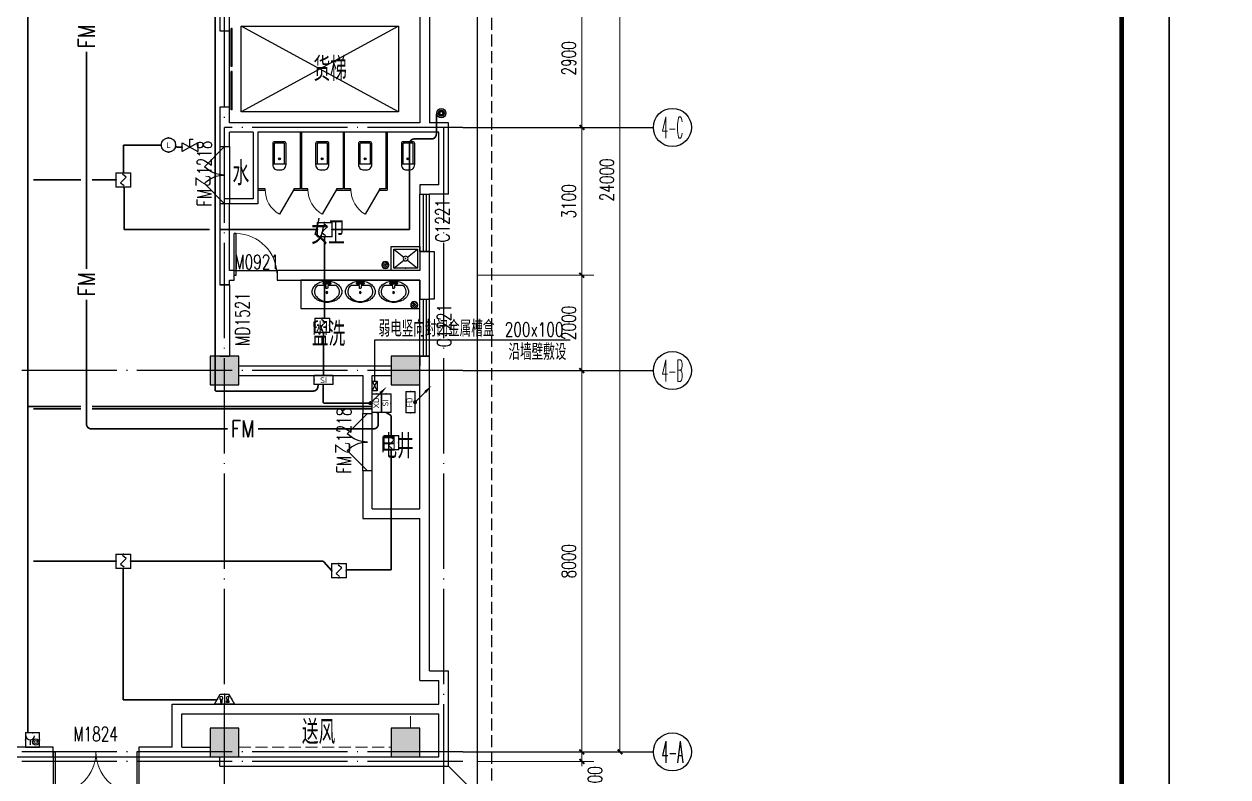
# Model space of a CAD drawing. Extents: x -124594 to 516503, y -3148 to 203159.
# Drawn here: x 57349 to 82620, y 17614 to 33408 of the extents above; entities that cross this region are included whole.
import ezdxf
from ezdxf.enums import TextEntityAlignment as Align

# ---------------------------------------------------------------- set-up
doc = ezdxf.new("R2010")
doc.units = 0
doc.header["$LTSCALE"] = 1000
doc.header["$MEASUREMENT"] = 0
doc.linetypes.add('DASH', pattern=[0.35, 0.25, -0.1])
doc.linetypes.add('DOTE', pattern=[2.42, 2, -0.2, 0.02, -0.2])
for name, color, linetype in [('AXIS', 3, 'Continuous'), ('AXIS_TEXT', 7, 'Continuous'), ('COLUMN', 9, 'Continuous'), ('DIM-消防火灾监控', 3, 'Continuous'), ('DOOR_FIRE', 4, 'Continuous'), ('DOOR_FIRE_TEXT', 7, 'Continuous'), ('EQUIP-消防', 3, 'Continuous'), ('EQUIP-通讯', 3, 'Continuous'), ('J-AXIS-轴线', 1, 'DOTE'), ('J-DOOR-窗', 8, 'Continuous'), ('J-DOOR-门', 8, 'Continuous'), ('J-DRAN-地面及散水', 45, 'Continuous'), ('J-FLOR-洞口', 4, 'Continuous'), ('J-FURN-厨卫', 253, 'Continuous'), ('J-STAIR-电梯', 142, 'Continuous'), ('J-WALL-墙体', 2, 'Continuous'), ('LATRINE', 8, 'Continuous'), ('LWIRE', 4, 'Continuous'), ('PUB_HATCH', 8, 'Continuous'), ('PUB_TEXT', 7, 'Continuous'), ('PUB_TITLE', 4, 'Continuous'), ('TEL_LEAD', 3, 'Continuous'), ('TWT_TITLE', 7, 'Continuous'), ('VALVE_喷淋', 7, 'Continuous'), ('WINDOW_TEXT', 7, 'Continuous'), ('WIRE-消防', 222, 'Continuous'), ('WIRE-消防广播', 4, 'TG_BC'), ('WIRE-消防火灾监控', 6, 'Continuous'), ('WIRE-消防电话', 4, 'TG_F'), ('图签目录', 255, 'Continuous'), ('打印框线', 7, 'Continuous'), ('标准打印框线2025-06-19-05-44', 7, 'Continuous'), ('装饰柱', 7, 'Continuous')]:
    doc.layers.add(name, color=color, linetype=linetype)
doc.layers.add('建筑底图', color=8, linetype='Continuous', lineweight=5)
doc.styles.add('_TCH_AXIS', font='COMPLEX', dxfattribs={"bigfont": 'GBCBIG'})
doc.styles.add('_TCH_DIM', font='SIMPLEX', dxfattribs={"bigfont": 'GBCBIG'})
doc.styles.add('_TCH_DIM_T3', font='SIMPLEX', dxfattribs={"width": 0.705882, "bigfont": 'GBCBIG'})
doc.styles.add('_TCH_WINDOW', font='SIMPLEX', dxfattribs={"height": 3.5, "bigfont": 'GBCBIG'})
doc.styles.add('_TEL_ATTDEF', font='GBENOR', dxfattribs={"width": 0.8, "height": 3, "bigfont": 'GBCBIG'})
doc.styles.add('_TEL_DIM', font='SIMPLEX', dxfattribs={"width": 0.8, "height": 3.5, "bigfont": 'HZTXT'})
doc.styles.add('COMPLEX', font='COMPLEX')
doc.styles.add('HZ', font='simplex.shx', dxfattribs={"width": 0.7, "bigfont": 'hztxt.shx'})
doc.styles.get("Standard").update_dxf_attribs({"font": 'gbenor.shx', "bigfont": 'gbcbig.shx'})
doc.styles.add('TG_LINETYPE', font='SIMPLEX', dxfattribs={"width": 0.8, "height": 3, "bigfont": 'HZTXT'})
doc.styles.add('宋体', font='宋体.ttf')
doc.linetypes.add('TG_BC', pattern='A,2,-0.85,["BC",TG_LINETYPE,S=0.1,R=0,X=-0.65,Y=-0.15],0', length=2.85)
doc.linetypes.add('TG_F', pattern='A,2,-0.4,["F",TG_LINETYPE,S=0.1,R=0,X=-0.28,Y=-0.15],0', length=2.4)
doc.dimstyles.new('_TCH_ARCH&&100', dxfattribs={"dimtxt": 297.5, "dimasz": 100, "dimexe": 250, "dimexo": 300, "dimgap": 126.25, "dimtad": 1, "dimdec": 0, "dimzin": 0, "dimdsep": 46, "dimtxsty": '_TCH_DIM_T3', "dimblk": 'ARCHTICK', "dimcen": 0.09, "dimclrt": 7, "dimazin": 2, "dimtfac": 1, "dimtdec": 0, "dimtix": 1, "dimtmove": 2, "dimatfit": 3, "dimfxl": 1, "dimtolj": 1, "dimtzin": 0, "dimarcsym": 0})

# ---------------------------------------------------------------- blocks, each defined once
blk = doc.blocks.new('$lvtry$00000196')
at = {"color": 0}
for points in [[(219, -385, 0.106486), (289, -308, 0.130324), (310, -225, 0.130324), (289, -143, 0.106486), (219, -66, 0.084172), (123, -18, 0.073176), (0, 0, 0.073176), (-123, -18, 0.084172), (-219, -66, 0.106486), (-289, -143, 0.130324), (-310, -225, 0.130324), (-289, -308, 0.106486), (-219, -385, 0.084172), (-123, -433, 0.073176), (0, -451, 0.073176), (123, -433, 0.084172)], [(-22, -44), (-17, -142, 1), (21, -142), (26, -44, 0.493794)]]:
    blk.add_lwpolyline(points, format="xyb", close=True, dxfattribs=at)
for points in [[(-218, -329, -0.467303), (-199, -103, -0.154885), (-179, -96), (-17, -96, -0.154885)], [(21, -96), (183, -96, -0.154885), (203, -103, -0.467303), (222, -329, -0.210278), (2, -430, -0.210278), (-218, -329, -0.467303)]]:
    blk.add_lwpolyline(points, format="xyb", dxfattribs=at)
for points in [[(-52, -25), (56, -25)], [(-52, -78), (-20, -78)], [(24, -78), (56, -78)]]:
    blk.add_lwpolyline(points, dxfattribs=at)
for centre, radius in [((-52, -52), 19.4), ((-52, -52), 12.6), ((2, -241), 19.7), ((2, -241), 14.7), ((56, -52), 19.4), ((56, -52), 12.6)]:
    blk.add_circle(centre, radius, dxfattribs=at)
for centre, start, end in [((-52, -52), 90, 270), ((56, -52), 270, 90)]:
    blk.add_arc(centre, 26.5, start, end, dxfattribs=at)
for p in [(2, -62), (2, -241)]:
    blk.add_point(p, dxfattribs=at)
blk = doc.blocks.new('$lvtry$00000171')
for p, q in [((-74, 11), (-11, 74)), ((-70, -27), (27, 70)), ((-53, -53), (53, 53)), ((-27, -70), (70, 27)), ((11, -74), (74, -11))]:
    blk.add_line(p, q)
blk.add_circle((0, 0), 75)
blk.add_point((0, 0))
blk = doc.blocks.new('$lvtry$00000191')
at = {"color": 0}
for p, q in [((-250, -50, 0), (-39, -219, 0)), ((39, -219, 0), (250, -50, 0)), ((-250, -450, 0), (-39, -281, 0)), ((39, -281, 0), (250, -450, 0))]:
    blk.add_line(p, q, dxfattribs=at)
at = {"color": 0, "elevation": 0}
for points in [[(300, -500), (300, 0), (-300, 0), (-300, -500)], [(250, -450), (250, -50), (-250, -50), (-250, -450)]]:
    blk.add_lwpolyline(points, close=True, dxfattribs=at)
at = {"color": 0}
blk.add_circle((0, -250, 0), 50, dxfattribs=at)
for p in [(0, -50, 0), (0, -250, 0)]:
    blk.add_point(p, dxfattribs=at)
blk = doc.blocks.new('_AXISO')
blk.add_circle((0, 0), 0.5)
at = {"layer": 'AXIS_TEXT', "style": 'COMPLEX', "width": 1.041667}
blk.add_attdef('A', text='', height=0.56, dxfattribs=at).set_placement((-0.25, -0.28), (0.25, -0.28), align=Align.FIT)
blk = doc.blocks.new('$TCHSYS$WIN2D')
for p, q in [((-0.5, 0.5), (0.5, 0.5)), ((-0.5, 0.5), (-0.5, -0.5)), ((0.5, 0.5), (0.5, -0.5)), ((0.5, 0.167), (-0.5, 0.167)), ((0.5, -0.167), (-0.5, -0.167)), ((-0.5, -0.5), (0.5, -0.5))]:
    blk.add_line(p, q)
blk = doc.blocks.new('$DorLib2D$00000116')
at = {"color": 0}
for p, q in [((-0.5, 0), (-0.146, 0.354)), ((0.5, 0), (0.146, 0.354))]:
    blk.add_line(p, q, dxfattribs=at)
for centre, start, end in [((-0.5, 0), 0, 45), ((0.5, 0), 135, 180)]:
    blk.add_arc(centre, 0.5, start, end, dxfattribs=at)
blk = doc.blocks.new('_ArchTick')
at = {"color": 0, "linetype": 'ByBlock', "const_width": 0.4}
blk.add_lwpolyline([(-0.5, -0.5), (0.5, 0.5)], dxfattribs=at)
blk = doc.blocks.new('*D137')
at = {"layer": 'AXIS', "color": 0, "lineweight": -2, "transparency": 16777216}
for p, q in [((66858, 118791), (70108, 118791)), ((69858, 94791), (69858, 118791)), ((66858, 94791), (70108, 94791))]:
    blk.add_line(p, q, dxfattribs=at)
at = {"layer": 'Defpoints', "color": 0, "transparency": 16777216}
for p in [(66558, 118791), (69858, 118791), (66558, 94791)]:
    blk.add_point(p, dxfattribs=at)
at = {"layer": 'AXIS', "color": 0, "lineweight": -2, "transparency": 16777216, "xscale": 100, "yscale": 100, "zscale": 100}
for p, rotation in [((69858, 118791), 90), ((69858, 94791), 270)]:
    blk.add_blockref('_ArchTick', p, dxfattribs=dict(at, rotation=rotation))
at = {"layer": 'AXIS', "color": 7, "transparency": 16777216, "insert": (69583, 106791), "char_height": 297.5, "attachment_point": 5, "rotation": 90, "style": '_TCH_DIM_T3'}
blk.add_mtext('\\A1;24000', dxfattribs=at)
blk = doc.blocks.new('*D138')
at = {"layer": 'AXIS', "color": 0, "lineweight": -2, "transparency": 16777216}
for p, q in [((66858, 94791), (69308, 94791)), ((69058, 94791), (69058, 94891)), ((69058, 94591), (69058, 94791)), ((66858, 94591), (69308, 94591)), ((69058, 94591), (69058, 94491))]:
    blk.add_line(p, q, dxfattribs=at)
at = {"layer": 'Defpoints', "color": 0, "transparency": 16777216}
for p in [(66558, 94791), (69058, 94791), (66558, 94591)]:
    blk.add_point(p, dxfattribs=at)
at = {"layer": 'AXIS', "color": 0, "lineweight": -2, "transparency": 16777216, "xscale": 100, "yscale": 100, "zscale": 100}
for p, rotation in [((69058, 94791), 270), ((69058, 94591), 90)]:
    blk.add_blockref('_ArchTick', p, dxfattribs=dict(at, rotation=rotation))
at = {"layer": 'AXIS', "color": 7, "transparency": 16777216, "insert": (69333, 94221), "char_height": 297.5, "attachment_point": 5, "rotation": 90, "style": '_TCH_DIM_T3'}
blk.add_mtext('\\A1;200', dxfattribs=at)
blk = doc.blocks.new('*D139')
at = {"layer": 'AXIS', "color": 0, "lineweight": -2, "transparency": 16777216}
for p, q in [((66858, 102791), (69308, 102791)), ((69058, 94791), (69058, 102791)), ((66858, 94791), (69308, 94791))]:
    blk.add_line(p, q, dxfattribs=at)
at = {"layer": 'Defpoints', "color": 0, "transparency": 16777216}
for p in [(66558, 102791), (69058, 102791), (66558, 94791)]:
    blk.add_point(p, dxfattribs=at)
at = {"layer": 'AXIS', "color": 0, "lineweight": -2, "transparency": 16777216, "xscale": 100, "yscale": 100, "zscale": 100}
for p, rotation in [((69058, 102791), 90), ((69058, 94791), 270)]:
    blk.add_blockref('_ArchTick', p, dxfattribs=dict(at, rotation=rotation))
at = {"layer": 'AXIS', "color": 7, "transparency": 16777216, "insert": (68783, 98791), "char_height": 297.5, "attachment_point": 5, "rotation": 90, "style": '_TCH_DIM_T3'}
blk.add_mtext('\\A1;8000', dxfattribs=at)
blk = doc.blocks.new('*D140')
at = {"layer": 'AXIS', "color": 0, "lineweight": -2, "transparency": 16777216}
for p, q in [((66858, 104791), (69308, 104791)), ((69058, 102791), (69058, 104791)), ((66858, 102791), (69308, 102791))]:
    blk.add_line(p, q, dxfattribs=at)
at = {"layer": 'Defpoints', "color": 0, "transparency": 16777216}
for p in [(66558, 104791), (69058, 104791), (66558, 102791)]:
    blk.add_point(p, dxfattribs=at)
at = {"layer": 'AXIS', "color": 0, "lineweight": -2, "transparency": 16777216, "xscale": 100, "yscale": 100, "zscale": 100}
for p, rotation in [((69058, 104791), 90), ((69058, 102791), 270)]:
    blk.add_blockref('_ArchTick', p, dxfattribs=dict(at, rotation=rotation))
at = {"layer": 'AXIS', "color": 7, "transparency": 16777216, "insert": (68783, 103791), "char_height": 297.5, "attachment_point": 5, "rotation": 90, "style": '_TCH_DIM_T3'}
blk.add_mtext('\\A1;2000', dxfattribs=at)
blk = doc.blocks.new('*D141')
at = {"layer": 'AXIS', "color": 0, "lineweight": -2, "transparency": 16777216}
for p, q in [((66858, 107891), (69308, 107891)), ((69058, 104791), (69058, 107891)), ((66858, 104791), (69308, 104791))]:
    blk.add_line(p, q, dxfattribs=at)
at = {"layer": 'Defpoints', "color": 0, "transparency": 16777216}
for p in [(66558, 107891), (69058, 107891), (66558, 104791)]:
    blk.add_point(p, dxfattribs=at)
at = {"layer": 'AXIS', "color": 0, "lineweight": -2, "transparency": 16777216, "xscale": 100, "yscale": 100, "zscale": 100}
for p, rotation in [((69058, 107891), 90), ((69058, 104791), 270)]:
    blk.add_blockref('_ArchTick', p, dxfattribs=dict(at, rotation=rotation))
at = {"layer": 'AXIS', "color": 7, "transparency": 16777216, "insert": (68783, 106341), "char_height": 297.5, "attachment_point": 5, "rotation": 90, "style": '_TCH_DIM_T3'}
blk.add_mtext('\\A1;3100', dxfattribs=at)
blk = doc.blocks.new('*D142')
at = {"layer": 'AXIS', "color": 0, "lineweight": -2, "transparency": 16777216}
for p, q in [((66858, 110791), (69308, 110791)), ((69058, 107891), (69058, 110791)), ((66858, 107891), (69308, 107891))]:
    blk.add_line(p, q, dxfattribs=at)
at = {"layer": 'Defpoints', "color": 0, "transparency": 16777216}
for p in [(66558, 110791), (69058, 110791), (66558, 107891)]:
    blk.add_point(p, dxfattribs=at)
at = {"layer": 'AXIS', "color": 0, "lineweight": -2, "transparency": 16777216, "xscale": 100, "yscale": 100, "zscale": 100}
for p, rotation in [((69058, 110791), 90), ((69058, 107891), 270)]:
    blk.add_blockref('_ArchTick', p, dxfattribs=dict(at, rotation=rotation))
at = {"layer": 'AXIS', "color": 7, "transparency": 16777216, "insert": (68783, 109341), "char_height": 297.5, "attachment_point": 5, "rotation": 90, "style": '_TCH_DIM_T3'}
blk.add_mtext('\\A1;2900', dxfattribs=at)
blk = doc.blocks.new('_FZH')
blk.add_lwpolyline([(-0.5, -0.5), (0.5, -0.5), (0.5, 0.5), (-0.5, 0.5)], close=True)
at = {"layer": 'PUB_HATCH'}
blk.add_solid([(-0.5, -0.5), (0.5, -0.5), (-0.5, 0.5), (0.5, 0.5)], dxfattribs=at)
blk = doc.blocks.new('$DORLIB2D$00000127')
at = {"color": 0}
for points in [[(-0.533, 0.795), (-0.533, 0.69)], [(-0.033, 0.795), (-0.533, 0.795)], [(-0.033, 0.795), (-0.033, 0.69)], [(0.533, 0.795), (0.033, 0.795)], [(0.033, 0.795), (0.033, 0.69)], [(0.533, 0.795), (0.533, 0.69)], [(-0.033, 0.69), (-0.533, 0.69)], [(0.533, 0.69), (0.033, 0.69)], [(0.5, 0.5), (-0.5, 0.5)]]:
    blk.add_lwpolyline(points, dxfattribs=at)
blk = doc.blocks.new('$DorLib2D$00000001')
for p, q in [((0.45, 0.975), (0.5, 0.975)), ((0.45, 0), (0.45, 0.975)), ((0.5, 0), (0.5, 0.975)), ((0.5, 0), (0.45, 0))]:
    blk.add_line(p, q)
at = {"lineweight": 13}
blk.add_arc((0.475, 0), 0.975, 91.4693, 180, dxfattribs=at)
blk = doc.blocks.new('$DorLib2D$00000002')
for p, q in [((-0.5, 0), (-0.5, 0.4875)), ((-0.475, 0.4875), (-0.5, 0.4875)), ((-0.475, 0), (-0.475, 0.4875)), ((0.475, 0), (0.475, 0.4875)), ((0.475, 0.4875), (0.5, 0.4875)), ((0.5, 0), (0.5, 0.4875)), ((-0.5, 0), (-0.475, 0)), ((0.5, 0), (0.475, 0))]:
    blk.add_line(p, q)
at = {"lineweight": 13}
for centre, start, end in [((-0.4875, 0), 0, 88.53072), ((0.4875, 0), 91.46928, 180)]:
    blk.add_arc(centre, 0.4875, start, end, dxfattribs=at)
blk = doc.blocks.new('$TCHSYS$APDOOR2D')
blk.add_line((0.5, 0), (0, 0.866))
at = {"lineweight": 13}
blk.add_arc((0.5, 0), 1, 120, 180, dxfattribs=at)
blk = doc.blocks.new('$lvtry$00000202')
at = {"color": 0}
for p, q in [((-110, -40, 0), (-110, -470, 0)), ((100, -30, 0), (-100, -30, 0)), ((110, -470, 0), (110, -40, 0)), ((140, -470, 0), (-140, -470, 0))]:
    blk.add_line(p, q, dxfattribs=at)
at = {"color": 0, "elevation": 0}
blk.add_lwpolyline([(140, -40, 0.414214), (100, 0), (-100, 0, 0.414214), (-140, -40), (-140, -480, 0.414214), (-30, -590), (30, -590, 0.414214), (140, -480)], format="xyb", close=True, dxfattribs=at)
at = {"color": 0}
blk.add_circle((0, -359, 0), 20, dxfattribs=at)
for centre, start, end in [((-100, -40, 0), 90, 180), ((100, -40, 0), 0, 90)]:
    blk.add_arc(centre, 10, start, end, dxfattribs=at)
for p in [(0, 0, 0), (0, -359, 0)]:
    blk.add_point(p, dxfattribs=at)
blk = doc.blocks.new('$Equip$00002649')
for p, q in [((-0.5, 0.5), (-0.5, -0.5)), ((0.5, 0.5), (-0.5, 0.5)), ((-0.2, 0.2), (0.05, 0.4)), ((0, 0), (-0.2, 0.2)), ((0, 0), (0.2, -0.2)), ((0.5, -0.5), (0.5, 0.5)), ((-0.5, -0.5), (0.5, -0.5)), ((0.2, -0.2), (-0.05, -0.4))]:
    blk.add_line(p, q)
at = {"const_width": 0.0667}
blk.add_lwpolyline([(-0.5, 0.5), (0.5, 0.5), (0.5, -0.5), (-0.5, -0.5), (-0.5, 0.5), (0.5, 0.5)], dxfattribs=at)
for p in [(-0.5, 0), (0, 0.5), (0.5, 0), (0, -0.5)]:
    blk.add_point(p)
at = {"color": 7, "flags": 1}
for tag, height, p in [('A', 0.00002, (0, 0)), ('B', 0.4, (0.762, -0.208))]:
    blk.add_attdef(tag, text='', height=height, dxfattribs=at).set_placement(p, align=Align.MIDDLE_CENTER)
blk = doc.blocks.new('$equip$00003125')
for p, q in [((-0.65, 0.65), (-0.65, 0)), ((0.65, 0.65), (-0.65, 0.65)), ((-0.65, 0), (0.65, 0)), ((0.65, 0), (0.65, 0.65))]:
    blk.add_line(p, q)
at = {"const_width": 0.0667}
blk.add_lwpolyline([(-0.65, 0.65), (-0.65, 0), (0.65, 0), (0.65, 0.65), (-0.65, 0.65), (-0.65, 0)], dxfattribs=at)
for p in [(-0.65, 0.325), (0, 0.65), (0, 0), (0.65, 0.325)]:
    blk.add_point(p)
at = {"color": 7}
blk.add_attdef('$TEXT$', text='', height=0.4, dxfattribs=at).set_placement((0.006, 0.343), align=Align.MIDDLE_CENTER)
at = {"color": 7, "flags": 1}
for tag, p in [('A', (0, 0)), ('B', (0.905, 0.246))]:
    blk.add_attdef(tag, text='', height=0.4, dxfattribs=at).set_placement(p, align=Align.MIDDLE_CENTER)
blk = doc.blocks.new('$equip$00002679')
for p, q in [((-0.3, 0.699), (-0.703, 0)), ((-0.703, 0), (0.703, 0)), ((-0.264, 0.249), (-0.304, 0.569)), ((-0.304, 0.569), (-0.128, 0.489)), ((-0.304, 0.249), (-0.304, 0.113)), ((-0.128, 0.249), (-0.304, 0.249)), ((-0.304, 0.113), (-0.128, 0.113)), ((0.3, 0.699), (-0.3, 0.699)), ((0.3, 0.699), (-0.3, 0.699)), ((-0.128, 0.489), (-0.168, 0.249)), ((-0.128, 0.113), (-0.128, 0.249)), ((0, 0.699), (0, 0)), ((0.174, 0.11), (0.174, 0.338)), ((0.294, 0.11), (0.174, 0.11)), ((0.294, 0.338), (0.294, 0.11)), ((0.703, 0), (0.3, 0.699))]:
    blk.add_line(p, q)
at = {"const_width": 0.0667}
for points in [[(-0.299, 0.699), (0.301, 0.699), (0.703, 0), (-0.702, 0), (-0.299, 0.699), (0.301, 0.699)], [(-0.3, 0.699), (0.3, 0.699), (0.703, 0), (-0.703, 0), (-0.3, 0.699), (0.3, 0.699)]]:
    blk.add_lwpolyline(points, dxfattribs=at)
blk.add_circle((0.234, 0.43), 0.111)
for p in [(-0.501, 0.349), (0, 0.699), (0, 0), (0.502, 0.349)]:
    blk.add_point(p)
at = {"color": 7, "flags": 1}
for tag, height, p in [('A', 0.00002, (0, 0)), ('B', 0.4, (0.961, 0.299))]:
    blk.add_attdef(tag, text='', height=height, dxfattribs=at).set_placement(p, align=Align.MIDDLE_CENTER)
blk = doc.blocks.new('$equip$00002776')
for p, q in [((0.65, 0.65), (-0.65, 0.65)), ((-0.65, 0.65), (-0.65, 0)), ((-0.65, 0), (0.65, 0)), ((0.65, 0), (0.65, 0.65))]:
    blk.add_line(p, q)
at = {"const_width": 0.0667}
blk.add_lwpolyline([(-0.65, 0.65), (-0.65, 0), (0.65, 0), (0.65, 0.65), (-0.65, 0.65), (-0.65, 0)], dxfattribs=at)
for p in [(-0.65, 0.325), (0, 0.65), (0, 0), (0.65, 0.325)]:
    blk.add_point(p)
at = {"color": 7}
blk.add_attdef('$TEXT$', text='', height=0.4, dxfattribs=at).set_placement((0.006, 0.343), align=Align.MIDDLE_CENTER)
at = {"color": 7, "flags": 1}
for tag, p in [('A', (0, 0)), ('B', (0.905, 0.246))]:
    blk.add_attdef(tag, text='', height=0.4, dxfattribs=at).set_placement(p, align=Align.MIDDLE_CENTER)
blk = doc.blocks.new('竖向桥架200')
for p, q in [((20056, 25914), (19956, 25714)), ((20056, 25714), (19956, 25914))]:
    blk.add_line(p, q)
blk.add_lwpolyline([(19956, 25914), (19956, 25714), (20056, 25714), (20056, 25914)], close=True)
blk = doc.blocks.new('$equip$00002555')
for p, q in [((-0.75, 0.3), (-0.75, -0.3)), ((0.75, 0.3), (-0.75, 0.3)), ((0.75, -0.3), (0.75, 0.3)), ((-0.75, -0.3), (0.75, -0.3))]:
    blk.add_line(p, q)
at = {"const_width": 0.0667}
blk.add_lwpolyline([(-0.75, 0.3), (-0.75, -0.3), (0.75, -0.3), (0.75, 0.3), (-0.75, 0.3), (-0.75, -0.3)], dxfattribs=at)
for p in [(-0.75, 0), (0, 0.3), (0.75, 0), (0, -0.3)]:
    blk.add_point(p)
at = {"color": 7, "style": '_TEL_DIM'}
blk.add_attdef('$TEXT$', text='', height=0.4, dxfattribs=at).set_placement((-0.018, 0.002), align=Align.MIDDLE_CENTER)
at = {"color": 7, "style": '_TEL_DIM', "flags": 1}
blk.add_attdef('A', text='', height=0.00002, dxfattribs=at).set_placement((0, 0), align=Align.MIDDLE_CENTER)
blk = doc.blocks.new('$TelecSys$00000079')
for p, q in [((0.7, 0.7), (0, 0)), ((0.104, 0.104), (0.104, 0.104)), ((-0.104, -0.104), (-0.104, -0.104))]:
    blk.add_line(p, q)
at = {"const_width": 0.142}
blk.add_lwpolyline([(-0.071, 0, 1), (0.071, 0, 1)], format="xyb", close=True, dxfattribs=at)
blk.add_solid([(0.63, 0.77), (0.77, 0.63), (1.15, 1.15)])
at = {"width": 0.8, "flags": 9}
blk.add_attdef('A', (0, 0), '', height=0.00002, dxfattribs=at)
blk = doc.blocks.new('$equip$00002794')
for p, q in [((0, -0.552), (0, 0)), ((0, 0), (0.229, 0)), ((-0.55, -0.852), (-0.55, -0.252)), ((-0.55, -0.252), (0.55, -0.852)), ((0.55, -0.252), (-0.55, -0.852)), ((0.55, -0.252), (0.55, -0.852))]:
    blk.add_line(p, q)
for p in [(-0.55, -0.552), (0, -0.552), (0.55, -0.552)]:
    blk.add_point(p)
at = {"color": 7, "flags": 1}
for tag, height, p in [('A', 0.00002, (0, 0)), ('B', 0.4, (0.805, -0.606))]:
    blk.add_attdef(tag, text='', height=height, dxfattribs=at).set_placement(p, align=Align.MIDDLE_CENTER)
blk = doc.blocks.new('$equip$00002792')
at = {"const_width": 0.0667}
blk.add_lwpolyline([(-0.5, 0, -1), (0.5, 0, -1), (-0.5, 0, -1.463176)], format="xyb", dxfattribs=at)
blk.add_circle((0, 0), 0.5)
for p in [(-0.5, 0), (0, 0.5), (0.5, 0), (0, -0.5)]:
    blk.add_point(p)
at = {"color": 7}
blk.add_attdef('$TEXT$', text='', height=0.4, dxfattribs=at).set_placement((0.002, -0.002), align=Align.MIDDLE_CENTER)
at = {"color": 7, "flags": 1}
for tag, height, p in [('A', 0.00002, (0, 0)), ('B', 0.4, (0.755, -0.254))]:
    blk.add_attdef(tag, text='', height=height, dxfattribs=at).set_placement(p, align=Align.MIDDLE_CENTER)
blk = doc.blocks.new('$equip$00002655')
for p, q in [((-0.5, 1), (-0.5, 0)), ((0.5, 1), (-0.5, 1)), ((0.5, 0), (0.5, 1)), ((-0.5, 0), (0.5, 0)), ((-0.169, 0.5), (-0.169, 0.15))]:
    blk.add_line(p, q)
at = {"const_width": 0.0667}
blk.add_lwpolyline([(-0.5, 1), (0.5, 1), (0.5, 0), (-0.5, 0), (-0.5, 1), (0.5, 1)], dxfattribs=at)
for radius in [0.226, 0.113]:
    blk.add_circle((0.227, 0.36), radius)
blk.add_arc((-0.169, 0.8), 0.3, 180, 0)
for p in [(0, 1), (-0.5, 0.5), (0, 0), (0.5, 0.5)]:
    blk.add_point(p)
at = {"color": 7, "flags": 1}
for tag, height, p in [('A', 0.00002, (0, 0)), ('B', 0.4, (0.762, 0.292))]:
    blk.add_attdef(tag, text='', height=height, dxfattribs=at).set_placement(p, align=Align.MIDDLE_CENTER)
blk = doc.blocks.new('$VALVE$00000520')
blk.add_lwpolyline([(-80, 0, 1), (80, 0, 1), (-80, 0, 0.758058)], format="xyb")
at = {"const_width": 78.4}
for points in [[(0, 24, 1), (0, -24, -1)], [(0, 24, -1), (0, -24, 1)]]:
    blk.add_lwpolyline(points, format="xyb", dxfattribs=at)
blk.add_circle((0, 0), 48)
for p in [(-80, 0), (80, 0)]:
    blk.add_point(p)
blk = doc.blocks.new('ztwj06_202506190545')
at = {"layer": 'TWT_TITLE', "const_width": 80}
blk.add_lwpolyline([(83100, 1000), (83100, 58400)], dxfattribs=at)
at = {"layer": '图签目录', "lineweight": 30, "width": 0.8, "flags": 104}
for tag, p in [('建设单位', (59500, 2466)), ('工程名称', (67500, 2492)), ('图纸名称', (75500, 2500))]:
    blk.add_attdef(tag, text='', height=300, dxfattribs=at).set_placement(p, align=Align.MIDDLE_CENTER)
at = {"layer": '图签目录', "style": '宋体', "width": 0.8}
for tag, p in [('图纸编号', (81808, 2513)), ('图纸时间', (73625, 1528)), ('设计号', (77500, 1500))]:
    blk.add_attdef(tag, text='', height=300, dxfattribs=at).set_placement(p, align=Align.MIDDLE)
for tag, p in [('65', (79497, 1364)), ('3', (81797, 1347))]:
    blk.add_attdef(tag, text='', height=300, dxfattribs=at).set_placement(p, align=Align.CENTER)
blk = doc.blocks.new('DFDFFSDVG')
at = {"color": 8, "linetype": 'DASH'}
blk.add_lwpolyline([(64258.3, 95590.8), (60658.3, 95590.8), (60658.3, 94890.8), (61258.3, 94890.8), (61258.3, 95290.8), (61858.3, 95290.8), (61858.3, 94890.8), (65058.3, 94890.8), (65058.3, 95290.8), (65058.3, 95290.8), (65058.3, 95290.8), (65458.3, 95290.8), (65458.3, 95590.8), (64258.3, 95590.8)], dxfattribs=at)
at = {"layer": 'AXIS', "color": 8}
for p, q in [((66558.3, 107890.8), (70558.3, 107890.8)), ((66558.3, 102790.8), (70558.3, 102790.8)), ((66558.3, 94790.8), (70558.3, 94790.8))]:
    blk.add_line(p, q, dxfattribs=at)
at = {"layer": 'DOOR_FIRE', "color": 8}
for p, q in [((64458.3, 100690.8, 300), (64458.3, 101890.8, 300)), ((64658.3, 100690.8, 300), (64658.3, 101890.8, 300))]:
    blk.add_line(p, q, dxfattribs=at)
at = {"layer": 'J-AXIS-轴线', "color": 8}
for p, q in [((61558.3, 93790.8), (61558.3, 119790.8)), ((66558.3, 107890.8), (61558.3, 107890.8)), ((66158.3, 93790.8), (66158.3, 107890.8)), ((66558.3, 102790.8), (18058.3, 102790.8)), ((66558.3, 94790.8), (18058.3, 94790.8)), ((66558.3, 94590.8), (18058.3, 94590.8))]:
    blk.add_line(p, q, dxfattribs=at)
at = {"layer": 'J-DOOR-窗', "color": 8}
for p, q in [((61458.3, 107491.7, 300), (61458.3, 106291.7, 300)), ((61658.3, 107491.7, 300), (61658.3, 106291.7, 300))]:
    blk.add_line(p, q, dxfattribs=at)
at = {"layer": 'J-DOOR-门', "color": 8}
blk.add_line((61758.3, 104890.8), (62658.3, 104890.8), dxfattribs=at)
at = {"layer": 'J-DOOR-门'}
blk.add_line((57957.5, 94690.8), (59757.5, 94690.8), dxfattribs=at)
at = {"layer": 'J-DRAN-地面及散水', "color": 8, "linetype": 'DASH'}
blk.add_lwpolyline([(67158.3, 119990.8), (67158.3, 93590.8), (17658.3, 93590.8), (17658.3, 119990.8)], dxfattribs=at)
at = {"layer": 'J-DRAN-地面及散水', "color": 8}
for points in [[(66858.3, 119690.8), (66858.3, 93890.8), (17958.3, 93890.8), (17958.3, 119690.8)], [(66858.3, 93890.8), (66258.3, 94490.8)]]:
    blk.add_lwpolyline(points, dxfattribs=at)
at = {"layer": 'J-FLOR-洞口', "color": 8, "linetype": 'DASH'}
for p, q in [((61658.3, 104590.8), (61458.3, 104590.8)), ((61458.3, 103090.8), (61658.3, 103090.8))]:
    blk.add_line(p, q, dxfattribs=at)
at = {"layer": 'J-FLOR-洞口', "color": 8}
blk.add_line((61658.3, 104590.8), (61658.3, 103090.8), dxfattribs=at)
at = {"layer": 'J-FURN-厨卫', "color": 8}
blk.add_lwpolyline([(65658.3, 104690.8), (63158.3, 104690.8), (63158.3, 104090.8), (65658.3, 104090.8)], close=True, dxfattribs=at)
at = {"layer": 'J-STAIR-电梯', "color": 8}
for p, q in [((61908.3, 108215.8), (61908.3, 110015.8)), ((61908.3, 110015.8), (65208.3, 110015.8)), ((65208.3, 110015.8), (61908.3, 108215.8)), ((65208.3, 108215.8), (61908.3, 110015.8)), ((65208.3, 110015.8), (65208.3, 108215.8)), ((65208.3, 108215.8), (61908.3, 108215.8))]:
    blk.add_line(p, q, dxfattribs=at)
at = {"layer": 'J-WALL-墙体', "color": 8}
for p, q in [((65658.3, 110690.8), (65658.3, 107990.8)), ((65858.3, 110790.8), (65858.3, 107990.8)), ((61458.3, 110490.8), (61458.3, 109915.8)), ((61658.3, 109915.8), (61658.3, 110490.8)), ((61458.3, 109915.8), (61658.3, 109915.8)), ((61658.3, 108315.8), (61458.3, 108315.8)), ((61458.3, 108315.8), (61458.3, 107890.8)), ((61658.3, 107990.8), (61658.3, 108315.8)), ((62158.3, 107990.8), (61658.3, 107990.8)), ((65658.3, 107990.8), (62158.3, 107990.8)), ((66258.3, 107990.8), (65858.3, 107990.8)), ((66258.3, 106490.8), (66258.3, 107990.8)), ((61458.3, 107890.8), (61458.3, 107491.7)), ((61658.3, 107491.7), (61658.3, 107790.8)), ((62158.3, 107790.8), (61658.3, 107790.8)), ((62158.3, 107790.8), (62158.3, 106390.8)), ((65758.3, 107790.8), (62258.3, 107790.8)), ((62258.3, 107790.8), (62258.3, 106290.8)), ((66058.3, 107790.8), (65758.3, 107790.8)), ((66058.3, 106690.8), (66058.3, 107790.8)), ((61458.3, 107491.7), (61658.3, 107491.7)), ((66058.3, 106690.8), (65658.3, 106690.8)), ((65658.3, 106690.8), (65658.3, 106490.8)), ((65658.3, 106490.8), (65858.3, 106490.8)), ((66258.3, 106490.8), (65858.3, 106490.8)), ((61658.3, 106291.7), (61458.3, 106291.7)), ((61458.3, 106291.7), (61458.3, 104790.8)), ((62158.3, 106390.8), (61558.3, 106390.8)), ((61558.3, 106290.8), (61558.3, 106390.8)), ((62258.3, 106290.8), (61558.3, 106290.8)), ((61658.3, 104890.8), (61658.3, 106291.7)), ((65858.3, 105290.8), (65658.3, 105290.8)), ((65658.3, 105290.8), (65658.3, 104890.8)), ((65858.3, 104790.8), (65858.3, 105290.8)), ((61758.3, 104890.8), (61658.3, 104890.8)), ((61758.3, 104690.8), (61758.3, 104890.8)), ((65658.3, 104890.8), (62658.3, 104890.8)), ((62658.3, 104890.8), (62658.3, 104690.8)), ((61458.3, 104790.8), (61458.3, 104590.8)), ((61658.3, 104590.8), (61658.3, 104690.8)), ((61658.3, 104690.8), (61758.3, 104690.8)), ((62658.3, 104690.8), (65658.3, 104690.8)), ((65658.3, 104690.8), (65658.3, 104290.8)), ((65858.3, 104290.8), (65858.3, 104790.8)), ((61458.3, 104590.8), (61658.3, 104590.8)), ((65658.3, 104290.8), (65858.3, 104290.8)), ((61858.3, 102890.8), (64558.3, 102890.8)), ((64558.3, 102890.8), (65058.3, 102890.8)), ((65858.3, 103090.8), (65658.3, 103090.8)), ((65658.3, 103090.8), (65658.3, 102890.8)), ((65858.3, 102790.8), (65858.3, 103090.8)), ((61858.3, 102690.8), (64458.3, 102690.8)), ((64458.3, 102690.8), (64458.3, 101890.8)), ((64658.3, 101890.8), (64658.3, 102690.8)), ((64658.3, 102690.8), (65058.3, 102690.8)), ((65658.3, 99890.8), (65658.3, 102690.8)), ((65858.3, 99790.8), (65858.3, 102790.8)), ((64458.3, 101890.8), (64658.3, 101890.8)), ((64658.3, 100690.8), (64458.3, 100690.8)), ((64458.3, 100690.8), (64458.3, 99690.8)), ((64658.3, 99890.8), (64658.3, 100690.8)), ((64658.3, 99890.8), (65658.3, 99890.8)), ((64458.3, 99690.8), (65658.3, 99690.8)), ((65658.3, 96290.8), (65658.3, 99690.8)), ((65858.3, 96490.8), (65858.3, 99790.8)), ((65658.3, 96290.8), (66058.3, 96290.8)), ((65858.3, 96490.8), (66258.3, 96490.8)), ((66058.3, 95790.8), (66058.3, 96290.8)), ((66258.3, 95690.8), (66258.3, 96490.8)), ((60458.3, 95790.8), (66058.3, 95790.8)), ((60458.3, 94890.8), (60458.3, 95790.8)), ((60658.3, 95590.8), (66058.3, 95590.8)), ((60658.3, 94890.8), (60658.3, 95590.8)), ((66058.3, 94690.8), (66058.3, 95590.8)), ((66258.3, 94490.8), (66258.3, 95690.8)), ((57957.5, 94890.8), (56558.3, 94890.8)), ((57957.5, 94690.8), (57957.5, 94890.8)), ((60458.3, 94890.8), (59757.5, 94890.8)), ((59757.5, 94890.8), (59757.5, 94690.8)), ((60658.3, 94890.8), (61258.3, 94890.8)), ((56558.3, 94690.8), (57957.5, 94690.8)), ((59757.5, 94690.8), (60558.3, 94690.8)), ((60558.3, 94690.8), (61258.3, 94690.8)), ((61458.3, 94490.8), (61458.3, 94690.8)), ((61658.3, 94690.8), (66058.3, 94690.8)), ((61458.3, 94490.8), (66258.3, 94490.8))]:
    blk.add_line(p, q, dxfattribs=at)
at = {"layer": 'LATRINE', "color": 8}
for p, q in [((63145.8, 107790.8), (63145.8, 106603.3)), ((63170.8, 107790.8), (63145.8, 107790.8)), ((63170.8, 107790.8), (63170.8, 106603.3)), ((64045.8, 107790.8), (64045.8, 106603.3)), ((64070.8, 107790.8), (64045.8, 107790.8)), ((64070.8, 107790.8), (64070.8, 106603.3)), ((64945.8, 107790.8), (64945.8, 106603.3)), ((64970.8, 107790.8), (64945.8, 107790.8)), ((64970.8, 107790.8), (64970.8, 106578.3)), ((62408.3, 106603.3), (62258.3, 106603.3)), ((62258.3, 106603.3), (62258.3, 106578.3)), ((62258.3, 106578.3), (62408.3, 106578.3)), ((62408.3, 106578.3), (62408.3, 106603.3)), ((63145.8, 106603.3), (63008.3, 106603.3)), ((63008.3, 106603.3), (63008.3, 106578.3)), ((63008.3, 106578.3), (63158.3, 106578.3)), ((63158.3, 106578.3), (63308.3, 106578.3)), ((63308.3, 106603.3), (63170.8, 106603.3)), ((63308.3, 106578.3), (63308.3, 106603.3)), ((64045.8, 106603.3), (63908.3, 106603.3)), ((63908.3, 106603.3), (63908.3, 106578.3)), ((63908.3, 106578.3), (64058.3, 106578.3)), ((64058.3, 106578.3), (64208.3, 106578.3)), ((64208.3, 106603.3), (64070.8, 106603.3)), ((64208.3, 106578.3), (64208.3, 106603.3)), ((64945.8, 106603.3), (64808.3, 106603.3)), ((64808.3, 106603.3), (64808.3, 106578.3)), ((64808.3, 106578.3), (64970.8, 106578.3))]:
    blk.add_line(p, q, dxfattribs=at)
at = {"layer": '装饰柱', "color": 8}
blk.add_lwpolyline([(65858.3, 105290.8), (65958.3, 105290.8), (65958.3, 104290.8), (65858.3, 104290.8)], dxfattribs=at)
at = {"layer": 'AXIS', "color": 8}
ref = blk.add_blockref('_AXISO', (70958.3, 107890.8), dxfattribs=dict(at, xscale=800, yscale=800, zscale=800))
ref.add_attrib('A', '4-C', dxfattribs={"layer": 'AXIS_TEXT', "color": 8, "height": 452.55, "style": '_TCH_AXIS', "width": 0.33871}).set_placement((70732.1, 107664.5), (71184.6, 107664.5), align=Align.FIT)
ref = blk.add_blockref('_AXISO', (70958.3, 102790.8), dxfattribs=dict(at, xscale=800, yscale=800, zscale=800))
ref.add_attrib('A', '4-B', dxfattribs={"layer": 'AXIS_TEXT', "color": 8, "height": 452.55, "style": '_TCH_AXIS', "width": 0.328125}).set_placement((70732.1, 102564.5), (71184.6, 102564.5), align=Align.FIT)
ref = blk.add_blockref('_AXISO', (70958.3, 94790.8), dxfattribs=dict(at, xscale=800, yscale=800, zscale=800))
ref.add_attrib('A', '4-A', dxfattribs={"layer": 'AXIS_TEXT', "color": 8, "height": 452.55, "style": '_TCH_AXIS', "width": 0.323077}).set_placement((70732.1, 94564.5), (71184.6, 94564.5), align=Align.FIT)
at = {"layer": 'COLUMN', "color": 8, "xscale": 600, "yscale": 600, "zscale": 600, "rotation": 90}
for p in [(61558.3, 102790.8), (65358.3, 102790.8), (61558.3, 94990.8), (65358.3, 94990.8)]:
    blk.add_blockref('_FZH', p, dxfattribs=at)
at = {"layer": 'DOOR_FIRE', "color": 8, "xscale": -1200, "yscale": 1200, "zscale": 200, "rotation": 90}
blk.add_blockref('$DorLib2D$00000116', (64558.3, 101290.8), dxfattribs=at)
at = {"layer": 'J-DOOR-窗', "color": 8, "xscale": 1200, "yscale": -1200, "zscale": 200, "rotation": 270}
blk.add_blockref('$DorLib2D$00000116', (61558.3, 106891.7), dxfattribs=at)
at = {"layer": 'J-DOOR-窗', "color": 8}
ref = blk.add_blockref('$TCHSYS$WIN2D', (65758.3, 105890.8), dxfattribs=dict(at, xscale=1200, yscale=200, zscale=200, rotation=90))
ref.add_attrib('A', 'C1221', (66282.1, 105480.8), dxfattribs={"layer": 'WINDOW_TEXT', "color": 8, "height": 297.5, "rotation": 90, "style": '_TCH_WINDOW', "width": 0.705882})
ref = blk.add_blockref('$TCHSYS$WIN2D', (65758.3, 103690.8), dxfattribs=dict(at, xscale=1200, yscale=200, zscale=200, rotation=90))
ref.add_attrib('A', 'C1221', (66315.4, 103280.8), dxfattribs={"layer": 'WINDOW_TEXT', "color": 8, "height": 297.5, "rotation": 90, "style": '_TCH_WINDOW', "width": 0.705882})
at = {"layer": 'J-DOOR-门', "color": 8, "xscale": 1600, "yscale": 200, "zscale": 200, "rotation": 270}
blk.add_blockref('$DORLIB2D$00000127', (61558.3, 109115.8), dxfattribs=at)
at = {"layer": 'J-DOOR-门', "color": 8}
ref = blk.add_blockref('$DorLib2D$00000001', (62208.3, 104790.8), dxfattribs=dict(at, xscale=-900, yscale=900, zscale=200))
ref.add_attrib('A', 'M0921', (61763.3, 104921.4), dxfattribs={"layer": 'WINDOW_TEXT', "color": 8, "height": 297.5, "style": '_TCH_WINDOW', "width": 0.705882})
at = {"layer": 'J-DOOR-门'}
ref = blk.add_blockref('$DorLib2D$00000002', (58857.5, 94790.8), dxfattribs=dict(at, xscale=1800, yscale=-1800, zscale=200))
ref.add_attrib('A', 'M1824', (58382.5, 95017), dxfattribs={"layer": 'WINDOW_TEXT', "height": 297.5, "style": '_TCH_WINDOW', "width": 0.705882})
at = {"layer": 'J-FURN-厨卫', "color": 8}
for p in [(62708.3, 107590.8), (63608.3, 107590.8), (64508.3, 107590.8), (65408.3, 107590.8)]:
    blk.add_blockref('$lvtry$00000202', p, dxfattribs=at)
at = {"layer": 'J-FURN-厨卫', "color": 8, "yscale": -1}
blk.add_blockref('$lvtry$00000191', (65358.3, 104890.8), dxfattribs=at)
at = {"layer": 'J-FURN-厨卫', "color": 8, "yscale": -1, "rotation": 180}
for name, p in [('$lvtry$00000171', (64933.1, 105005.7)), ('$lvtry$00000196', (63708.3, 104670.8)), ('$lvtry$00000196', (64408.3, 104670.8)), ('$lvtry$00000196', (65108.3, 104670.8)), ('$lvtry$00000171', (65539.6, 104162.9))]:
    blk.add_blockref(name, p, dxfattribs=at)
at = {"layer": 'LATRINE', "color": 8, "xscale": 600, "yscale": -600, "zscale": 25}
for p in [(62708.3, 106590.8), (63608.3, 106590.8), (64508.3, 106590.8)]:
    blk.add_blockref('$TCHSYS$APDOOR2D', p, dxfattribs=at)
at = {"layer": 'DOOR_FIRE_TEXT', "color": 8, "style": '_TCH_WINDOW', "width": 0.705882}
for s, p in [('1218', (61282.4, 106894.6)), ('FM', (61282.4, 106228.8)), ('1218', (64213, 101293.7)), ('FM', (64213, 100627.9))]:
    blk.add_text(s, height=297.5, rotation=90, dxfattribs=at).set_placement(p)
at = {"layer": 'DOOR_FIRE_TEXT', "color": 8, "style": '_TCH_WINDOW'}
for p in [(61282.4, 106648.8), (64213, 101047.9)]:
    blk.add_text('乙', height=337.6, rotation=90, dxfattribs=at).set_placement(p)
at = {"layer": 'PUB_TEXT', "color": 8, "style": 'HZ', "width": 0.7}
for s, p in [('货梯', (63423.3, 108864.5)), ('水', (61724.8, 106677.5)), ('女卫', (63379.1, 105436.6)), ('盥洗', (63390.1, 103304.4)), ('电井', (64828, 100949.5)), ('送风', (63180.5, 94955.5))]:
    blk.add_text(s, height=500, dxfattribs=at).set_placement(p)
at = {"layer": 'WINDOW_TEXT', "color": 8, "style": '_TCH_WINDOW', "width": 0.705882}
blk.add_text('MD1521', height=297.5, rotation=90, dxfattribs=at).set_placement((62082.1, 103310.8))
at = {"layer": 'AXIS', "color": 8}
for p1, p2, distance, picture, middle in [((66558.3, 94790.8), (66558.3, 118790.8), -3300, '*D137', (69583.3, 106790.8)), ((66558.3, 107890.8), (66558.3, 110790.8), -2500, '*D142', (68783.3, 109340.8)), ((66558.3, 104790.8), (66558.3, 107890.8), -2500, '*D141', (68783.3, 106340.8)), ((66558.3, 102790.8), (66558.3, 104790.8), -2500, '*D140', (68783.3, 103790.8)), ((66558.3, 94790.8), (66558.3, 102790.8), -2500, '*D139', (68783.3, 98790.8))]:
    dim = blk.add_aligned_dim(p1=p1, p2=p2, distance=distance, dimstyle='_TCH_ARCH&&100', dxfattribs=at)
    dim.commit()
    dim.dimension.update_dxf_attribs({"geometry": picture, "text_midpoint": middle})
dim = blk.add_linear_dim(base=(69058.3, 94790.8), p1=(66558.3, 94590.8), p2=(66558.3, 94790.8), angle=90, dimstyle='_TCH_ARCH&&100', dxfattribs=at)
dim.commit()
dim.dimension.update_dxf_attribs({"geometry": '*D138', "text_midpoint": (69333.3, 94220.8), "dimtype": 161})

msp = doc.modelspace()

# ---------------------------------------------------------------- linework, layer by layer
at = {"layer": 'PUB_TITLE'}
for points in [[(-2710, -273), (81390, -273), (81390, 59127), (-2710, 59127)], [(81390, -273), (165490, -273), (165490, 59127), (81390, 59127)]]:
    msp.add_lwpolyline(points, close=True, dxfattribs=at)
at = {"layer": 'PUB_TITLE', "const_width": 100}
msp.add_lwpolyline([(-210, 727), (80390, 727), (80390, 58127), (-210, 58127)], close=True, dxfattribs=at)
at = {"layer": 'TEL_LEAD'}
for p, q in [((64712, 25914), (64712, 26782)), ((64712, 26782), (68814, 26782))]:
    msp.add_line(p, q, dxfattribs=at)
at = {"layer": 'WIRE-消防', "const_width": 35}
for points in [[(61361, 25710), (61361, 34703)], [(66004, 31460), (66012, 31539)], [(66003, 31098), (66003, 31449)], [(59433, 30289), (59433, 30871)], [(59433, 30871), (60230, 30871)], [(60526, 30836), (60562, 30828)], [(60562, 30828), (60664, 30828)], [(65441, 29095), (65441, 30898)], [(65541, 30998), (65903, 30998)], [(58547, 30139), (57540, 30139)], [(59283, 30139), (58772, 30139)], [(59449, 29095), (59449, 29989)], [(61248, 29095), (59449, 29095)], [(63508, 29095), (61473, 29095)], [(63808, 29095), (65441, 29095)], [(63658, 27239), (63658, 28945)], [(63633, 26039), (63633, 26939)], [(63519, 25810), (63519, 25844)], [(63628, 25456), (63628, 25844)], [(63419, 25710), (61361, 25710)], [(64658, 25456), (63628, 25456)], [(65056, 25192), (64949, 25261)], [(65056, 24775), (65056, 25192)], [(65056, 21958), (65056, 24475)], [(59283, 22139), (57540, 22139)], [(59427, 19230), (59427, 21989)], [(63630, 22139), (59583, 22139)], [(63808, 21939), (63630, 22139)], [(65056, 21958), (64108, 21958)], [(59427, 19230), (61400, 19230)]]:
    msp.add_lwpolyline(points, dxfattribs=at)
for points in [[(66004, 31460, 0.027584), (66003, 31449)], [(65903, 30998, 0.414214), (66003, 31098)], [(65541, 30998, 0.414214), (65441, 30898)], [(63519, 25810, -0.414214), (63419, 25710)]]:
    msp.add_lwpolyline(points, format="xyb", dxfattribs=at)
at = {"layer": 'WIRE-消防广播', "const_width": 35}
for points in [[(58547, 25333), (57540, 25333)], [(64656, 25333), (58772, 25333)]]:
    msp.add_lwpolyline(points, dxfattribs=at)
at = {"layer": 'WIRE-消防火灾监控', "const_width": 35}
for points in [[(58660, 28268), (58660, 32829)], [(58660, 25016), (58660, 27628)], [(64785, 25016), (64785, 25261)], [(58760, 24916), (61622, 24916)], [(62262, 24916), (64685, 24916)]]:
    msp.add_lwpolyline(points, dxfattribs=at)
for points in [[(58660, 25016, 0.414214), (58760, 24916)], [(64685, 24916, 0.414214), (64785, 25016)]]:
    msp.add_lwpolyline(points, format="xyb", dxfattribs=at)
at = {"layer": 'WIRE-消防电话', "const_width": 35}
for points in [[(57427, 19682), (57427, 36066)], [(57427, 25386), (58547, 25386)], [(58772, 25386), (64656, 25386)], [(57427, 18539), (57427, 19682)]]:
    msp.add_lwpolyline(points, dxfattribs=at)
at = {"layer": '打印框线'}
for points in [[(-2710, -273), (-2710, 59127), (81390, 59127), (81390, -273)], [(81390, -273), (81390, 59127), (165490, 59127), (165490, -273)]]:
    msp.add_lwpolyline(points, close=True, dxfattribs=at)
at = {"layer": '标准打印框线2025-06-19-05-44', "const_width": 20}
for points in [[(-2710, -273), (81390, -273), (81390, 59127), (-2710, 59127)], [(81390, -273), (165490, -273), (165490, 59127), (81390, 59127)]]:
    msp.add_lwpolyline(points, close=True, dxfattribs=at)

# ---------------------------------------------------------------- block references
at = {"layer": 'EQUIP-消防'}
ref = msp.add_blockref('$equip$00002792', (60380, 30871), dxfattribs=dict(at, xscale=300, yscale=300, zscale=300))
ref.add_attrib('$TEXT$', 'L', dxfattribs={"layer": '0', "color": 7, "height": 120, "style": '_TEL_ATTDEF'}).set_placement((60381, 30870), align=Align.MIDDLE_CENTER)
at = {"layer": 'EQUIP-消防', "yscale": 300, "zscale": 300}
for name, p, xscale in [('$equip$00002794', (60829, 30993), 300), ('$Equip$00002649', (59433, 30139), -300), ('$Equip$00002649', (63658, 29095), -300), ('$Equip$00002649', (63608, 27089), -300), ('$Equip$00002649', (65056, 24625), -300), ('$Equip$00002649', (59433, 22139), -300), ('$Equip$00002649', (63958, 21939), -300), ('$equip$00002679', (61558, 19139), -300), ('$equip$00002655', (57526, 18239), 300)]:
    msp.add_blockref(name, p, dxfattribs=dict(at, xscale=xscale))
at = {"layer": 'EQUIP-消防'}
ref = msp.add_blockref('$equip$00002776', (63633, 26039), dxfattribs=dict(at, xscale=-300, yscale=300, zscale=300, rotation=180))
ref.add_attrib('$TEXT$', 'SI', dxfattribs={"layer": '0', "color": 7, "height": 120, "style": '_TEL_ATTDEF'}).set_placement((63635, 25936), align=Align.MIDDLE_CENTER)
at = {"layer": 'EQUIP-消防', "xscale": -1}
msp.add_blockref('竖向桥架200', (84714, 0), dxfattribs=at)
at = {"layer": 'EQUIP-消防'}
ref = msp.add_blockref('$equip$00003125', (64656, 25456), dxfattribs=dict(at, xscale=-300, yscale=300, zscale=300, rotation=270))
ref.add_attrib('$TEXT$', 'XD', dxfattribs={"layer": '0', "color": 7, "height": 120, "rotation": 90, "style": '_TEL_ATTDEF'}).set_placement((64739, 25457), align=Align.MIDDLE_CENTER)
ref = msp.add_blockref('$equip$00002776', (64851, 25456), dxfattribs=dict(at, xscale=-300, yscale=300, zscale=300, rotation=270))
ref.add_attrib('$TEXT$', 'SI', dxfattribs={"layer": '0', "color": 7, "height": 120, "rotation": 90, "style": '_TEL_ATTDEF'}).set_placement((64934, 25457), align=Align.MIDDLE_CENTER)
at = {"layer": 'EQUIP-通讯'}
ref = msp.add_blockref('$equip$00002555', (65459, 25477), dxfattribs=dict(at, xscale=-300, yscale=300, zscale=300, rotation=270))
ref.add_attrib('$TEXT$', 'FD', dxfattribs={"layer": '0', "color": 7, "height": 120, "rotation": 90, "style": '_TEL_ATTDEF'}).set_placement((65439, 25471), align=Align.MIDDLE_CENTER)
at = {"layer": 'LWIRE', "xscale": 300, "yscale": 300, "zscale": 300}
for p in [(64619, 25456), (65558, 25477)]:
    msp.add_blockref('$TelecSys$00000079', p, dxfattribs=at)
at = {"layer": 'VALVE_喷淋', "xscale": 1.2, "yscale": -1.2, "zscale": 1.2}
msp.add_blockref('$VALVE$00000520', (66108, 31539), dxfattribs=at)
at = {"layer": '建筑底图'}
msp.add_blockref('DFDFFSDVG', (0, -76652), dxfattribs=at)
at = {"layer": '打印框线'}
msp.add_blockref('ztwj06_202506190545', (-2710, -273), dxfattribs=at)

# ---------------------------------------------------------------- texts
at = {"layer": 'DIM-消防火灾监控', "style": '_TEL_DIM', "width": 0.8}
for p in [(58660, 33149), (58660, 27948)]:
    msp.add_text('FM', height=350, rotation=90, dxfattribs=at).set_placement(p, align=Align.MIDDLE_CENTER)
msp.add_text('FM', height=350, dxfattribs=at).set_placement((61942, 24916), align=Align.MIDDLE_CENTER)
at = {"layer": 'TEL_LEAD', "color": 7, "style": '_TCH_DIM'}
for s, p in [('弱电竖向封闭金属槽盒', (64791, 26852)), ('沿墙壁敷设', (67517, 26362))]:
    msp.add_text(s, height=337.6, dxfattribs=at).set_placement(p)
at = {"layer": 'TEL_LEAD', "color": 7, "style": '_TCH_DIM', "width": 0.705882}
msp.add_text('200x100', height=297.5, dxfattribs=at).set_placement((67439, 26852))

doc.saveas('drawing.dxf')
